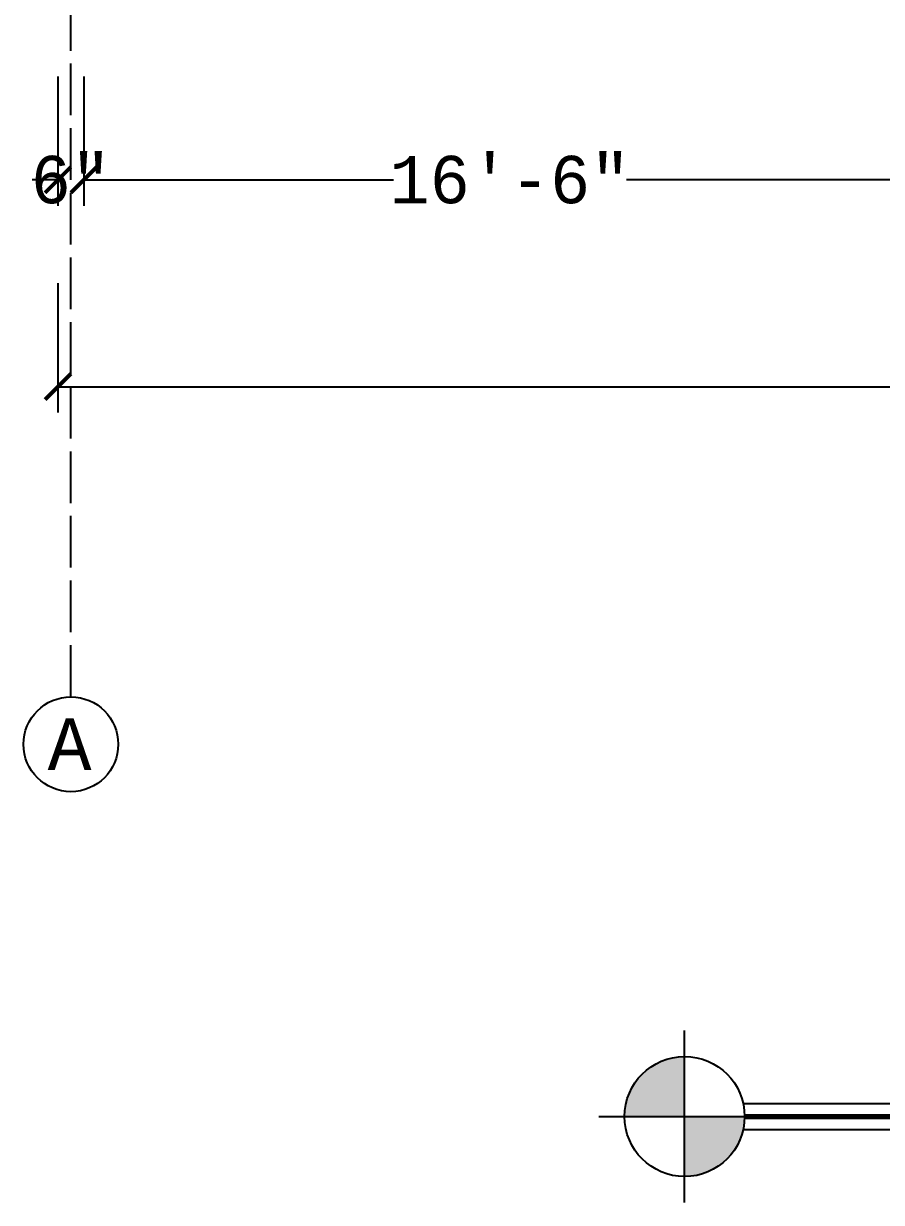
# Model space of a CAD drawing. Header units: inches. Extents: x 8351 to 42256, y 21052 to 33437.
# Drawn here: x 12214.6 to 12413.9, y 23554.7 to 23828.3 of the extents above; entities that cross this region are included whole.
import ezdxf

# ---------------------------------------------------------------- set-up
doc = ezdxf.new("R2010")
doc.units = ezdxf.units.IN
doc.header["$MEASUREMENT"] = 0
doc.linetypes.add('ACAD_ISO02W100', pattern=[15, 12, -3])
doc.layers.add('A-DIM', color=7, linetype='Continuous', lineweight=25)
doc.layers.add('A-G-BEAM', color=8, linetype='ACAD_ISO02W100')
doc.styles.get("Standard").update_dxf_attribs({"font": 'consolab.ttf', "height": 11})

# ---------------------------------------------------------------- blocks, each defined once
blk = doc.blocks.new('_ArchTick')
at = {"color": 0, "linetype": 'ByBlock', "const_width": 0.15}
blk.add_lwpolyline([(-0.5, -0.5), (0.5, 0.5)], dxfattribs=at)

msp = doc.modelspace()

# ---------------------------------------------------------------- hatches: boundary and pattern name
at = {"lineweight": -2, "transparency": 33554544}
h = msp.add_hatch(color=7, dxfattribs=at)
h.paths.add_polyline_path([(12368.15, 23588.55, 0.414214), (12354.22, 23574.62), (12368.15, 23574.62)])
h.paths.add_polyline_path([(12382.09, 23574.62), (12368.15, 23574.62), (12368.15, 23560.68, 0.414214)])

# ---------------------------------------------------------------- linework, layer by layer
at = {"lineweight": -2}
for p, q in [((12368.15, 23554.68), (12368.15, 23594.55)), ((12382.09, 23577.62), (12643.58, 23577.62)), ((12348.22, 23574.62), (12382.09, 23574.62)), ((12382.09, 23571.62), (12643.58, 23571.62))]:
    msp.add_line(p, q, dxfattribs=at)
at = {"lineweight": 70}
msp.add_line((12382.09, 23574.62), (12643.58, 23574.62), dxfattribs=at)
at = {"lineweight": -2}
msp.add_circle((12368.15, 23574.62), 13.94, dxfattribs=at)
at = {"layer": 'A-DIM'}
for p, q in [((12222.57, 23816.02), (12222.57, 23786.02)), ((12228.57, 23816.02), (12228.57, 23786.02)), ((12228.57, 23816.02), (12228.57, 23786.02)), ((12222.57, 23792.02), (12216.57, 23792.02)), ((12228.57, 23792.02), (12234.57, 23792.02)), ((12228.57, 23792.02), (12300.49, 23792.02)), ((12426.57, 23792.02), (12354.66, 23792.02)), ((12222.57, 23768.02), (12222.57, 23738.02)), ((12222.57, 23744.02), (12528.72, 23744.02))]:
    msp.add_line(p, q, dxfattribs=at)
at = {"layer": 'A-G-BEAM'}
msp.add_line((12225.57, 23672.02), (12225.57, 24752.02), dxfattribs=at)
msp.add_line((12225.57, 23672.02), (12225.57, 24752.02), dxfattribs=at)
at = {"layer": 'A-G-BEAM', "color": 7, "linetype": 'Continuous'}
msp.add_circle((12225.57, 23661.02), 11, dxfattribs=at)
msp.add_circle((12225.57, 23661.02), 11, dxfattribs=at)

# ---------------------------------------------------------------- block references
at = {"layer": 'A-DIM', "xscale": 6, "yscale": 6, "zscale": 6}
msp.add_blockref('_ArchTick', (12222.57, 23792.02), dxfattribs=at)
at = {"layer": 'A-DIM', "xscale": 6, "yscale": 6, "zscale": 6, "rotation": 180}
for p in [(12228.57, 23792.02), (12228.57, 23792.02), (12222.57, 23744.02)]:
    msp.add_blockref('_ArchTick', p, dxfattribs=at)

# ---------------------------------------------------------------- texts
at = {"layer": 'A-DIM', "char_height": 11, "attachment_point": 5}
for s, insert in [('\\A1;6"', (12225.57, 23792.02)), ('\\A1;16\'-6"', (12327.57, 23792.02))]:
    msp.add_mtext(s, dxfattribs=dict(at, insert=insert))
at = {"layer": 'A-G-BEAM', "color": 7, "insert": (12220.18, 23667.04), "char_height": 12, "attachment_point": 1}
msp.add_mtext_dynamic_manual_height_columns('A ', width=13.2112, gutter_width=60, heights=[0], dxfattribs=at)
msp.add_mtext_dynamic_manual_height_columns('A ', width=13.2112, gutter_width=60, heights=[0], dxfattribs=at)

doc.saveas('drawing.dxf')
